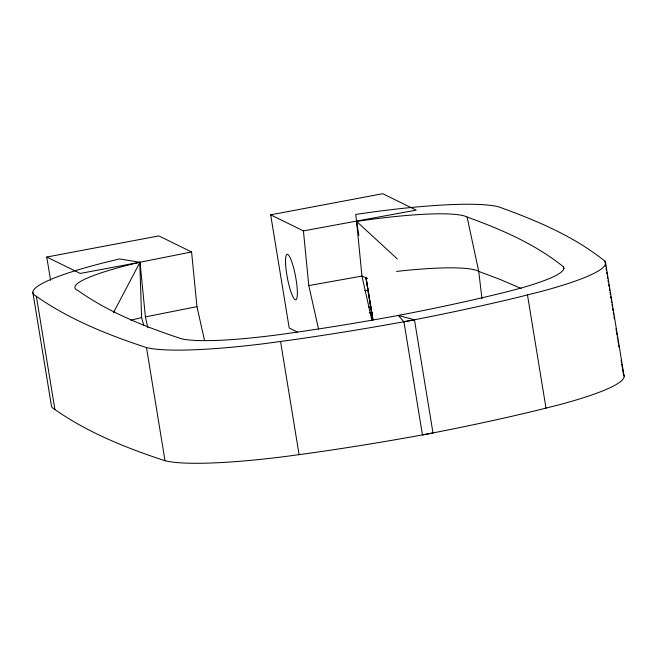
<?xml version="1.0" encoding="UTF-8"?>
<svg xmlns="http://www.w3.org/2000/svg" width="657" height="657" viewBox="0 0 657 657"><rect width="100%" height="100%" fill="white"/><g stroke="black" fill="none" stroke-linecap="round" stroke-linejoin="round"><path stroke-width="0.99" d="M113.431 312.683L140.023 262.225L191.581 251.968L196.96 306.638L204.508 340.334M143.85 325.453L141.592 317.618L139.785 262.266A125.758 16.417 -9.3 0 0 77.764 290.419C109.054 312.535 145.082 326.767 181.266 338.7A131.893 17.213 -9.3 0 0 283.52 334.052A331.654 43.288 -9.3 0 0 398.273 315.434L403.932 321.782L415.306 319.589A383.811 50.096 -9.3 0 0 517.593 297.407L539.734 291.848A173.604 22.658 -9.3 0 0 604.892 261.174L605.729 266.225M403.932 321.782L422.459 434.95L433.842 432.758A383.811 50.096 -9.3 0 0 536.12 410.576L558.261 405.024A173.604 22.658 -9.3 0 0 623.427 374.342L621.777 364.233M147.841 327.802L145.402 316.904L196.96 306.638M50.573 280.268L46.762 257.027L158.838 235.904L191.581 251.968M270.668 214.831L382.744 193.708L416.193 210.117L303.419 230.886L270.668 214.831L289.203 328.007L297.375 332.007M364.791 290.714L367.789 290.148M368.7 307.106L370.696 306.737M369.25 312.921L372.256 312.354M32.85 292.349L51.386 405.525A167.133 21.812 -9.3 0 0 52.346 407.734C86.346 432.043 125.52 447.811 165.022 460.729A173.604 22.658 -9.3 0 0 284.399 456.631L310.621 453.075A383.811 50.096 -9.3 0 0 421.466 435.09L432.996 432.971L414.46 319.795L402.93 321.922A383.811 50.096 -9.3 0 1 292.086 339.899L265.871 343.463A173.604 22.658 -9.3 0 1 146.495 347.561C106.992 334.643 67.811 318.867 33.811 294.566A167.133 21.812 -9.3 0 1 104.011 262.71L119.558 258.924L139.785 262.266M318.555 329.165L308.79 285.565L361.958 276.088L367.6 278.478M414.46 319.795L398.273 315.434A331.654 43.288 -9.3 0 0 504.165 292.472A131.893 17.213 -9.3 0 0 563.328 266.701L563.903 268.664M604.9 261.174C573.692 236.052 536.252 220.382 498.868 206.922A167.133 21.812 -9.3 0 0 373.784 211.866L355.716 214.42L356.562 221.417A125.758 16.417 -9.3 0 1 467.094 217.048C501.077 229.293 534.938 243.928 563.328 266.701M521.042 288.415L499.813 279.332L478.731 271.415A130.8 17.074 -9.3 0 0 396.582 271.407M46.762 257.027L80.22 273.435L140.023 262.225L145.402 316.904M397.304 258.932L356.579 221.417L361.958 276.088L371.944 320.682M467.094 217.048L478.731 271.415L481.967 298.763M372.913 319.581L365.908 277.509L372.765 320.509M356.562 221.417L358.886 235.411M605.614 263.145L624.15 376.313M606.058 268.245L606.386 270.265M606.715 272.285L607.052 274.306M607.38 276.326L607.709 278.346M608.045 280.367L608.374 282.387M608.702 284.407L609.031 286.427M609.368 288.456L609.696 290.476M610.024 292.496L610.361 294.517M610.69 296.537L611.018 298.557M611.355 300.577L611.683 302.598M612.012 304.618L612.34 306.638M612.677 308.659L613.006 310.679M613.334 312.699L613.671 314.728M613.999 316.748L614.328 318.768M615.987 328.87L616.315 330.89M616.644 332.91L616.98 334.93M617.309 336.951L617.637 338.971M617.966 340.999L618.303 343.02M618.631 345.04L618.96 347.06M621.111 360.192L621.448 362.212M527.481 294.985L546.008 408.161M366.138 278.083L372.921 319.507M280.564 341.517L299.099 454.693M146.486 347.561L165.022 460.729M36.357 296.241L54.884 409.41M303.419 230.886L308.79 285.565M130.85 320.255A130.8 17.074 -9.3 0 1 141.592 317.618M285.598 263.786A23.135 4.139 79.3 0 0 295.141 299.691A23.135 4.139 79.3 0 0 293.572 267.695A23.135 4.139 79.3 0 0 285.598 263.786"/></g></svg>
